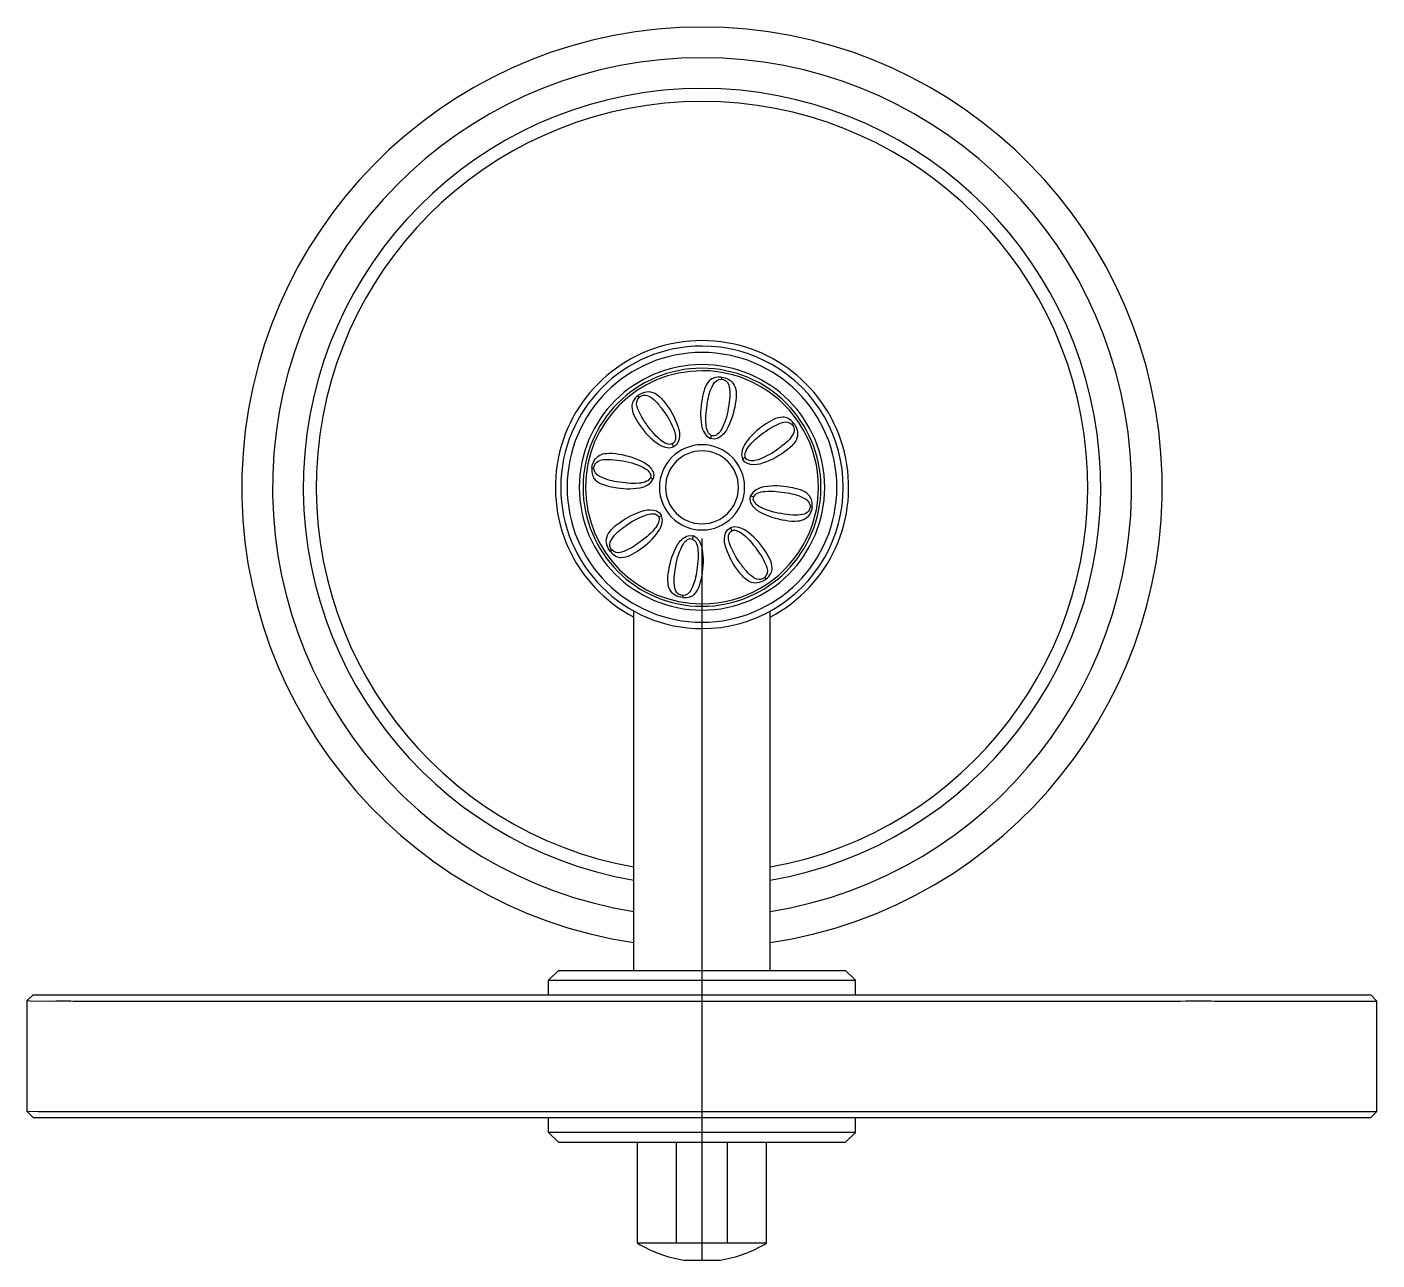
# Model space of a CAD drawing. Extents: x -304.538 to -304.428, y 0.323 to 0.423.
import ezdxf

# ---------------------------------------------------------------- set-up
doc = ezdxf.new("R2010")
doc.units = 0
doc.header["$LTSCALE"] = 0.2
doc.header["$MEASUREMENT"] = 0
doc.linetypes.add('AXES', pattern=[0.54, 0.3, -0.08, 0.08, -0.08])
doc.linetypes.add('CONTINU', pattern=[0])
doc.layers.get('0').update_dxf_attribs({"linetype": 'CONTINUOUS'})
doc.layers.add('DECA_EIXOS', color=5, linetype='AXES')

msp = doc.modelspace()

# ---------------------------------------------------------------- linework, layer by layer
at = {"linetype": 'CONTINU'}
for points in [[(-304.47707, 0.3484, 13.440146), (-304.48817, 0.3484)], [(-304.47707, 0.35093, 12.532924), (-304.48817, 0.35093)], [(-304.47707, 0.35348, 11.622569), (-304.48817, 0.35348)], [(-304.47707, 0.35456, 11.236912), (-304.48817, 0.35456)], [(-304.47707, 0.37491, 4.060004), (-304.48817, 0.37491)], [(-304.48262, 0.397, 1), (-304.48262, 0.37398)], [(-304.48262, 0.39648, 1), (-304.48262, 0.3745)], [(-304.48262, 0.37398, 1.000025), (-304.48262, 0.397)], [(-304.48262, 0.3745, 1), (-304.48262, 0.39648)], [(-304.48262, 0.39549, 1), (-304.48262, 0.37549)], [(-304.48262, 0.39519, 1), (-304.48262, 0.3758)], [(-304.48262, 0.39499, 1), (-304.48262, 0.376)], [(-304.48262, 0.37549, 1), (-304.48262, 0.39549)], [(-304.48262, 0.3758, 1), (-304.48262, 0.39519)], [(-304.48262, 0.376, 1.000004), (-304.48262, 0.39499)], [(-304.48105, 0.39447, 0.104136), (-304.48163, 0.39441, 0.111999), (-304.48201, 0.39419, 0.105496), (-304.48241, 0.39352, 0.039592), (-304.48262, 0.39267, 0.08864), (-304.48266, 0.39056, 0.080627), (-304.48243, 0.38992), (-304.48222, 0.38965), (-304.48193, 0.38946)], [(-304.48184, 0.3897, -0.176888), (-304.48214, 0.39001, -0.087706), (-304.48229, 0.39063, -0.066001), (-304.48216, 0.39243, -0.090266), (-304.48172, 0.39386, -0.292977), (-304.48103, 0.3943)], [(-304.48105, 0.39447, -0.098229), (-304.48044, 0.39428, -0.151696), (-304.48, 0.39382, -0.08971), (-304.47985, 0.39331, -0.071033), (-304.47991, 0.3923, -0.09209), (-304.48063, 0.39016, -0.147374), (-304.48135, 0.38948), (-304.48163, 0.38941), (-304.48193, 0.38946)], [(-304.48103, 0.3943, -0.153982), (-304.48068, 0.39417, -0.167325), (-304.4804, 0.39368, -0.06972), (-304.48035, 0.3929, -0.028977), (-304.48048, 0.39194, -0.090303), (-304.4811, 0.39009, -0.115259), (-304.48145, 0.38974), (-304.48164, 0.38968), (-304.48184, 0.3897)], [(-304.48786, 0.39295, 0.10415), (-304.48823, 0.3925, 0.111997), (-304.48834, 0.39207, 0.105511), (-304.48814, 0.39132, 0.039606), (-304.4877, 0.39057, 0.088641), (-304.48623, 0.38905, 0.080629), (-304.48561, 0.38876), (-304.48528, 0.38872), (-304.48494, 0.38878)], [(-304.48505, 0.38902, -0.176889), (-304.48547, 0.38903, -0.087688), (-304.48602, 0.38936, -0.066003), (-304.48721, 0.39073, -0.090258), (-304.4879, 0.39205, -0.292985), (-304.48773, 0.39284)], [(-304.48786, 0.39295, -0.098186), (-304.48729, 0.39325, -0.151695), (-304.48665, 0.39323, -0.089707), (-304.48619, 0.39298, -0.07106), (-304.48552, 0.39222, -0.092099), (-304.48451, 0.3902, -0.147384), (-304.48455, 0.38921), (-304.48469, 0.38896), (-304.48494, 0.38878)], [(-304.48773, 0.39284, -0.15399), (-304.48738, 0.393, -0.167342), (-304.48684, 0.39286, -0.069722), (-304.48625, 0.39234, -0.028974), (-304.48566, 0.39157, -0.090302), (-304.4848, 0.38982, -0.115278), (-304.4848, 0.38932), (-304.48488, 0.38915), (-304.48505, 0.38902)], [(-304.47516, 0.39073, 0.104133), (-304.47561, 0.3911, 0.112008), (-304.47604, 0.39121, 0.105514), (-304.4768, 0.39102, 0.039603), (-304.47754, 0.39057, 0.088641), (-304.47907, 0.3891, 0.080631), (-304.47936, 0.38848), (-304.4794, 0.38815), (-304.47933, 0.38781)], [(-304.47516, 0.39073, -0.098192), (-304.47487, 0.39016, -0.151705), (-304.47488, 0.38952, -0.089713), (-304.47513, 0.38907, -0.07104), (-304.47589, 0.38839, -0.092093), (-304.47791, 0.38739, -0.147372), (-304.4789, 0.38742), (-304.47915, 0.38757), (-304.47933, 0.38781)], [(-304.47909, 0.38792, -0.176884), (-304.47908, 0.38834, -0.087686), (-304.47876, 0.38889, -0.066002), (-304.47739, 0.39008, -0.090262), (-304.47606, 0.39077, -0.292978), (-304.47527, 0.3906)], [(-304.47527, 0.3906, -0.153997), (-304.47512, 0.39025, -0.167332), (-304.47526, 0.38971, -0.069726), (-304.47578, 0.38912, -0.028969), (-304.47655, 0.38853, -0.090305), (-304.47829, 0.38767, -0.115261), (-304.47879, 0.38767), (-304.47897, 0.38776), (-304.47909, 0.38792)], [(-304.48262, 0.38896, 1), (-304.48262, 0.38202)], [(-304.48262, 0.38846, 1), (-304.48262, 0.38252)], [(-304.48262, 0.38202, 1), (-304.48262, 0.38896)], [(-304.48262, 0.38252, 1), (-304.48262, 0.38846)], [(-304.4916, 0.38707, -0.09818), (-304.4914, 0.38768, -0.151721), (-304.49094, 0.38812, -0.089728), (-304.49044, 0.38826, -0.071045), (-304.48943, 0.3882, -0.092089), (-304.48729, 0.38748, -0.147376), (-304.48661, 0.38676), (-304.48654, 0.38648), (-304.48659, 0.38618)], [(-304.49143, 0.38708, -0.153971), (-304.49129, 0.38743, -0.167338), (-304.49081, 0.38772, -0.069717), (-304.49003, 0.38776, -0.028974), (-304.48907, 0.38764, -0.090303), (-304.48722, 0.38701, -0.115279), (-304.48687, 0.38666), (-304.4868, 0.38648), (-304.48683, 0.38627)], [(-304.4916, 0.38707, 0.104125), (-304.49154, 0.38648, 0.111997), (-304.49132, 0.3861, 0.105505), (-304.49065, 0.38571, 0.039596), (-304.4898, 0.3855, 0.088641), (-304.48769, 0.38545, 0.080621), (-304.48704, 0.38569), (-304.48678, 0.38589), (-304.48659, 0.38618)], [(-304.48683, 0.38627, -0.176863), (-304.48714, 0.38598, -0.087693), (-304.48775, 0.38582, -0.066), (-304.48956, 0.38595, -0.090263), (-304.49099, 0.3864, -0.292979), (-304.49143, 0.38708)], [(-304.47364, 0.38392, 0.104126), (-304.4737, 0.3845, 0.112013), (-304.47393, 0.38488, 0.105509), (-304.4746, 0.38528, 0.039591), (-304.47544, 0.38549, 0.088637), (-304.47755, 0.38553, 0.080621), (-304.4782, 0.3853), (-304.47846, 0.38509), (-304.47866, 0.3848)], [(-304.47841, 0.38471, -0.176905), (-304.4781, 0.38501, -0.087691), (-304.47749, 0.38516, -0.066006), (-304.47568, 0.38503, -0.090264), (-304.47425, 0.38459, -0.292986), (-304.47381, 0.3839)], [(-304.47364, 0.38392, -0.098162), (-304.47384, 0.38331, -0.151724), (-304.4743, 0.38287, -0.08971), (-304.4748, 0.38273, -0.071063), (-304.47581, 0.38278, -0.092097), (-304.47795, 0.3835, -0.147375), (-304.47863, 0.38423), (-304.4787, 0.38451), (-304.47866, 0.3848)], [(-304.47381, 0.3839, -0.154), (-304.47395, 0.38355, -0.167329), (-304.47443, 0.38327, -0.069737), (-304.47521, 0.38322, -0.028971), (-304.47617, 0.38335, -0.090305), (-304.47802, 0.38397, -0.115263), (-304.47837, 0.38432), (-304.47844, 0.38451), (-304.47841, 0.38471)], [(-304.49008, 0.38026, -0.098178), (-304.49038, 0.38083, -0.151729), (-304.49036, 0.38146, -0.089728), (-304.49011, 0.38192, -0.071043), (-304.48935, 0.3826, -0.09209), (-304.48733, 0.3836, -0.147367), (-304.48634, 0.38357), (-304.48609, 0.38342), (-304.48591, 0.38318)], [(-304.48997, 0.38039, -0.153971), (-304.49012, 0.38073, -0.167311), (-304.48998, 0.38128, -0.06972), (-304.48947, 0.38186, -0.028973), (-304.48869, 0.38245, -0.090302), (-304.48695, 0.38331, -0.11525), (-304.48645, 0.38332), (-304.48627, 0.38323), (-304.48615, 0.38307)], [(-304.49008, 0.38026, 0.104117), (-304.48963, 0.37988, 0.112007), (-304.4892, 0.37978, 0.105502), (-304.48845, 0.37997, 0.039595), (-304.4877, 0.38042, 0.088639), (-304.48618, 0.38188, 0.080629), (-304.48589, 0.3825), (-304.48584, 0.38283), (-304.48591, 0.38318)], [(-304.48615, 0.38307, -0.17686), (-304.48616, 0.38264, -0.087713), (-304.48648, 0.3821, -0.066007), (-304.48785, 0.38091, -0.09026), (-304.48918, 0.38021, -0.29299), (-304.48997, 0.38039)], [(-304.47738, 0.37803, -0.098151), (-304.47795, 0.37774, -0.151728), (-304.47859, 0.37775, -0.089729), (-304.47905, 0.37801, -0.07104), (-304.47972, 0.37876, -0.092094), (-304.48073, 0.38078, -0.147385), (-304.4807, 0.38178), (-304.48055, 0.38202), (-304.4803, 0.3822)], [(-304.47752, 0.37814, -0.153978), (-304.47786, 0.37799, -0.167353), (-304.4784, 0.37813, -0.069745), (-304.47899, 0.37865, -0.028973), (-304.47958, 0.37942, -0.090297), (-304.48044, 0.38117, -0.11526), (-304.48044, 0.38166), (-304.48036, 0.38184), (-304.48019, 0.38196)], [(-304.47738, 0.37803, 0.104102), (-304.47701, 0.37848, 0.112027), (-304.4769, 0.37891, 0.1055), (-304.4771, 0.37967, 0.039585), (-304.47754, 0.38041, 0.088646), (-304.47901, 0.38194, 0.080621), (-304.47963, 0.38223), (-304.47996, 0.38227), (-304.4803, 0.3822)], [(-304.48019, 0.38196, -0.176882), (-304.47977, 0.38196, -0.087687), (-304.47922, 0.38163, -0.066004), (-304.47804, 0.38026, -0.090262), (-304.47734, 0.37893, -0.292964), (-304.47752, 0.37814)], [(-304.48419, 0.37651, -0.098204), (-304.48481, 0.37671, -0.151684), (-304.48524, 0.37717, -0.089726), (-304.48539, 0.37767, -0.071054), (-304.48533, 0.37869, -0.092095), (-304.48461, 0.38082, -0.147379), (-304.48389, 0.3815), (-304.48361, 0.38157), (-304.48331, 0.38153)], [(-304.48421, 0.37668, -0.153983), (-304.48456, 0.37682, -0.167319), (-304.48484, 0.3773, -0.069729), (-304.48489, 0.37808, -0.028969), (-304.48476, 0.37905, -0.090299), (-304.48414, 0.38089, -0.115278), (-304.48379, 0.38124), (-304.4836, 0.38131), (-304.4834, 0.38128)], [(-304.4834, 0.38128, -0.176878), (-304.4831, 0.38098, -0.087676), (-304.48295, 0.38036, -0.066001), (-304.48308, 0.37855, -0.090254), (-304.48353, 0.37712, -0.292965), (-304.48421, 0.37668)], [(-304.48419, 0.37651, 0.104124), (-304.48361, 0.37657, 0.112026), (-304.48323, 0.3768, 0.105521), (-304.48283, 0.37747, 0.039612), (-304.48262, 0.37831, 0.088635), (-304.48258, 0.38042, 0.080628), (-304.48281, 0.38107), (-304.48302, 0.38133), (-304.48331, 0.38153)], [(-304.48787, 0.32392, 0.100879), (-304.48412, 0.32254)], [(-304.48112, 0.32254, 0.100878), (-304.47737, 0.32392)]]:
    msp.add_lwpolyline(points, format="xyb", dxfattribs=at)
for points in [[(-304.48105, 0.39447), (-304.48103, 0.3943)], [(-304.48786, 0.39295), (-304.48773, 0.39284)], [(-304.47527, 0.3906), (-304.47516, 0.39073)], [(-304.48193, 0.38946), (-304.48184, 0.3897)], [(-304.48505, 0.38902), (-304.48494, 0.38878)], [(-304.47933, 0.38781), (-304.47909, 0.38792)], [(-304.4916, 0.38707), (-304.49143, 0.38708)], [(-304.48683, 0.38627), (-304.48659, 0.38618)], [(-304.47866, 0.3848), (-304.47841, 0.38471)], [(-304.48615, 0.38307), (-304.48591, 0.38318)], [(-304.47381, 0.3839), (-304.47364, 0.38392)], [(-304.4803, 0.3822), (-304.48019, 0.38196)], [(-304.4834, 0.38128), (-304.48331, 0.38153)], [(-304.49008, 0.38026), (-304.48997, 0.38039)], [(-304.47752, 0.37814), (-304.47738, 0.37803)], [(-304.48421, 0.37668), (-304.48419, 0.37651)], [(-304.48817, 0.34614), (-304.48817, 0.37541)], [(-304.47707, 0.34614), (-304.47707, 0.37541)], [(-304.49512, 0.34534), (-304.49432, 0.34614)], [(-304.49432, 0.34614), (-304.47092, 0.34614)], [(-304.47092, 0.34614), (-304.47012, 0.34534)], [(-304.49512, 0.34414), (-304.49512, 0.34534)], [(-304.49512, 0.34534), (-304.47012, 0.34534)], [(-304.47012, 0.34414), (-304.47012, 0.34534)], [(-304.53762, 0.34367), (-304.53712, 0.34414)], [(-304.53762, 0.34367), (-304.53736, 0.34366)], [(-304.53762, 0.33464), (-304.53762, 0.34367)], [(-304.53736, 0.34366), (-304.53665, 0.34364)], [(-304.53712, 0.34414), (-304.42812, 0.34414)], [(-304.53665, 0.34364), (-304.53568, 0.34365)], [(-304.53568, 0.34365), (-304.53548, 0.34364)], [(-304.53548, 0.34364), (-304.53527, 0.34365)], [(-304.53527, 0.34365), (-304.53406, 0.34365)], [(-304.53406, 0.34365), (-304.53387, 0.34364)], [(-304.53387, 0.34364), (-304.53192, 0.34364)], [(-304.53192, 0.34364), (-304.44362, 0.34364)], [(-304.44362, 0.34364), (-304.4432, 0.34365)], [(-304.4432, 0.34365), (-304.44112, 0.34365)], [(-304.44112, 0.34365), (-304.44085, 0.34364)], [(-304.44085, 0.34364), (-304.42762, 0.34364)], [(-304.42812, 0.34414), (-304.42762, 0.34364)], [(-304.42762, 0.33464), (-304.42762, 0.34364)], [(-304.53762, 0.33464), (-304.53736, 0.33466)], [(-304.53762, 0.33464), (-304.53712, 0.33414)], [(-304.53736, 0.33466), (-304.53671, 0.33465)], [(-304.53671, 0.33465), (-304.53656, 0.33465)], [(-304.53656, 0.33465), (-304.53568, 0.33465)], [(-304.53568, 0.33465), (-304.53548, 0.33464)], [(-304.53548, 0.33464), (-304.53527, 0.33465)], [(-304.53527, 0.33465), (-304.53406, 0.33465)], [(-304.53406, 0.33465), (-304.53387, 0.33464)], [(-304.53387, 0.33464), (-304.53351, 0.33465)], [(-304.53351, 0.33465), (-304.44362, 0.33464)], [(-304.44362, 0.33464), (-304.4432, 0.33465)], [(-304.4432, 0.33465), (-304.44112, 0.33465)], [(-304.44112, 0.33465), (-304.44083, 0.33464)], [(-304.44083, 0.33464), (-304.43816, 0.33464)], [(-304.43816, 0.33464), (-304.43788, 0.33465)], [(-304.43788, 0.33465), (-304.43598, 0.33465)], [(-304.43598, 0.33465), (-304.43562, 0.33464)], [(-304.43562, 0.33464), (-304.43526, 0.33465)], [(-304.43526, 0.33465), (-304.4349, 0.33465)], [(-304.4349, 0.33465), (-304.42762, 0.33464)], [(-304.42812, 0.33414), (-304.42762, 0.33464)], [(-304.53712, 0.33414), (-304.42812, 0.33414)], [(-304.49512, 0.33294), (-304.49512, 0.33414)], [(-304.47012, 0.33294), (-304.47012, 0.33414)], [(-304.49512, 0.33294), (-304.49432, 0.33214)], [(-304.47012, 0.33294), (-304.49512, 0.33294)], [(-304.47092, 0.33214), (-304.47012, 0.33294)], [(-304.49432, 0.33214), (-304.47092, 0.33214)], [(-304.48787, 0.32392), (-304.48787, 0.33214)], [(-304.4847, 0.32392), (-304.4847, 0.33214)], [(-304.48054, 0.32392), (-304.48054, 0.33214)], [(-304.47737, 0.32392), (-304.47737, 0.33214)], [(-304.47737, 0.32392), (-304.48787, 0.32392)], [(-304.48412, 0.32254), (-304.48112, 0.32254)]]:
    msp.add_lwpolyline(points, dxfattribs=at)
at = {"layer": 'DECA_EIXOS'}
msp.add_lwpolyline([(-304.48262, 0.32254), (-304.48262, 0.38131)], dxfattribs=at)

doc.saveas('drawing.dxf')
